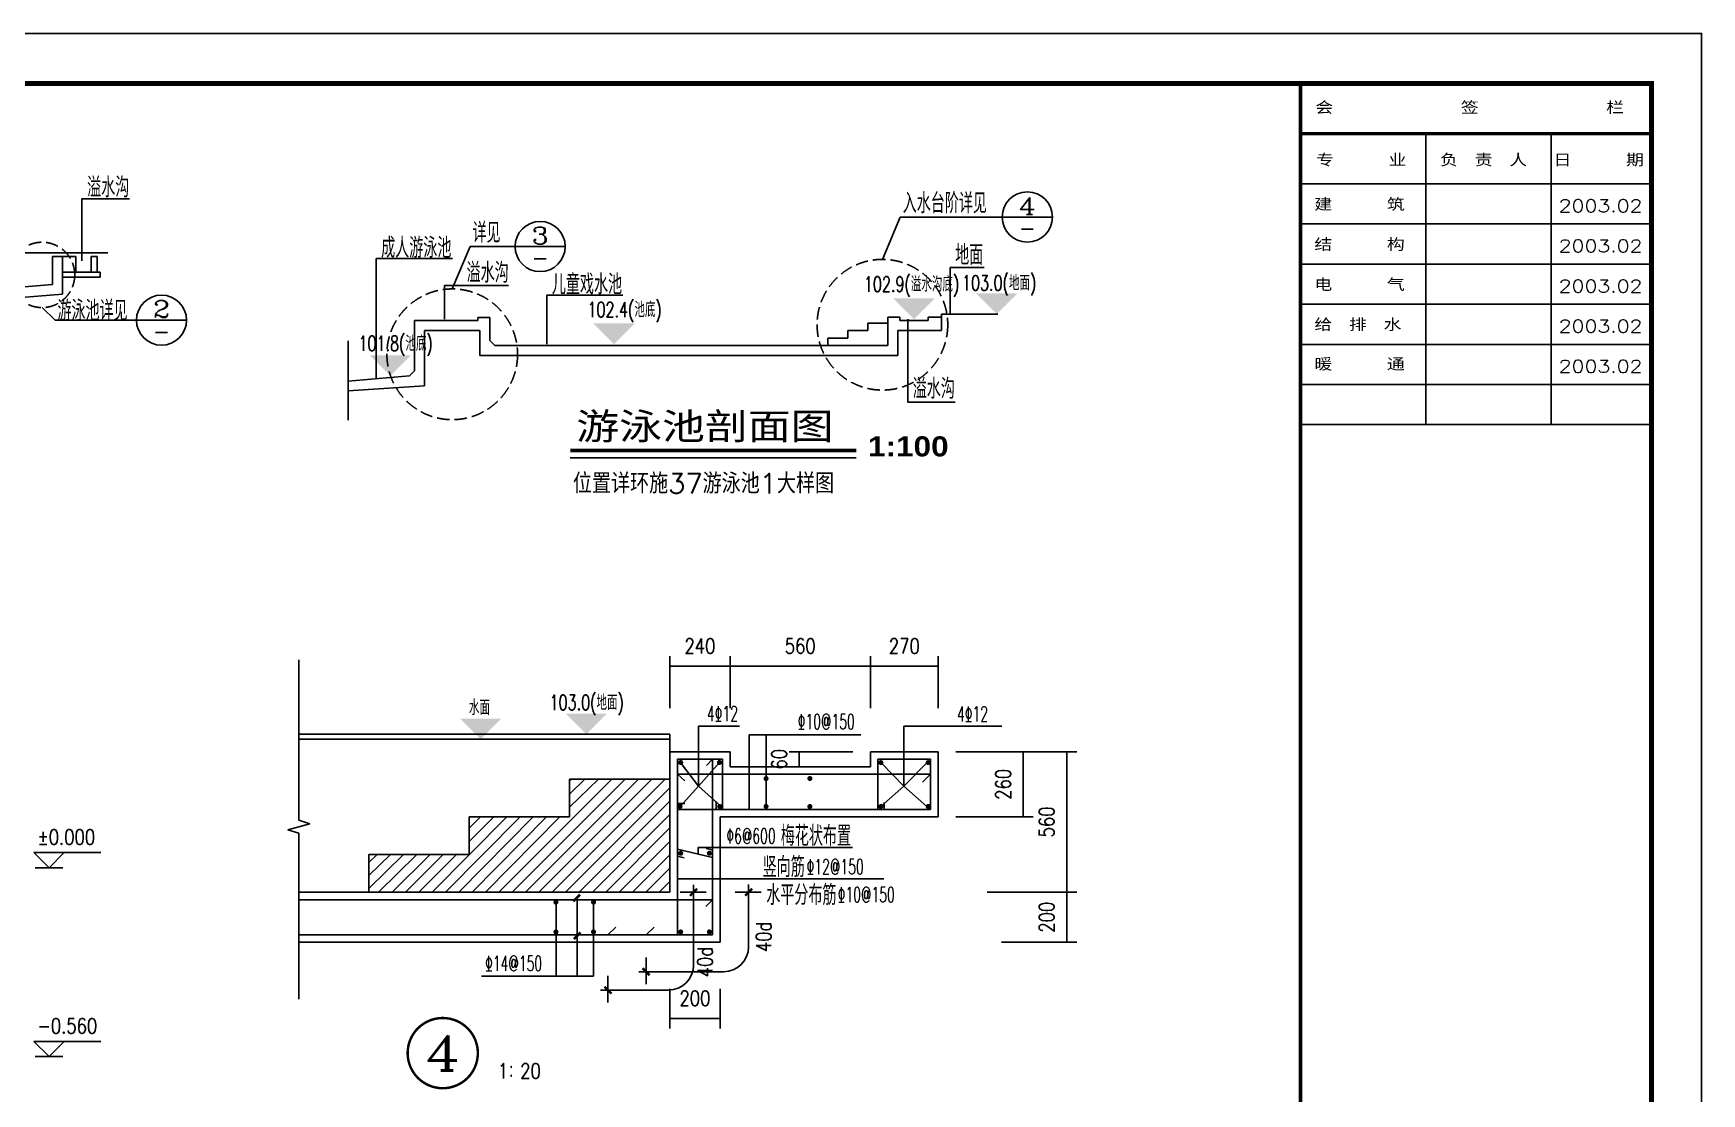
# Model space of a CAD drawing. Extents: x 0 to 180077, y 0 to 85122.
# Drawn here: x 86783 to 120049, y 63985 to 85122 of the extents above; entities that cross this region are included whole.
import ezdxf
from ezdxf.enums import TextEntityAlignment as Align

# ---------------------------------------------------------------- set-up
doc = ezdxf.new("R2010")
doc.units = 0
doc.header["$LTSCALE"] = 1000
doc.header["$MEASUREMENT"] = 0
doc.linetypes.add('DASH', pattern=[0.35, 0.25, -0.1])
for name, color, linetype in [('4', 4, 'Continuous'), ('ASD_BAR', 1, 'Continuous'), ('D', 3, 'Continuous'), ('DIM', 3, 'Continuous'), ('OTHER', 7, 'Continuous'), ('PUB_DIM', 3, 'Continuous'), ('PUB_TEXT', 7, 'Continuous'), ('PUB_TITLE', 4, 'Continuous'), ('T', 7, 'Continuous'), ('TK', 7, 'Continuous'), ('文字', 3, 'Continuous'), ('标高', 1, 'Continuous'), ('粗可见', 140, 'Continuous'), ('细可见', 14, 'Continuous'), ('铺地', 5, 'Continuous')]:
    doc.layers.add(name, color=color, linetype=linetype)
doc.styles.add('_HZTXT', font='txt.shx', dxfattribs={"width": 0.8, "bigfont": 'hztxt.shx'})
doc.styles.add('_HZXY', font='txt.shx', dxfattribs={"width": 1.7, "bigfont": 'HZXY.shx'})
doc.styles.add('_SASB____', font='SASB____.shx', dxfattribs={"width": 2.25})
doc.styles.add('_ST64F', font='txt.shx', dxfattribs={"width": 1.5, "bigfont": 'ST64F.shx'})
doc.styles.add('_TXT', font='txt1.shx', dxfattribs={"width": 0.601719})
doc.styles.add('ASDDIM', font='SIMPLEX.shx', dxfattribs={"width": 0.8, "bigfont": 'HZTXT.shx'})
doc.styles.add('COMP', font='COMPLEX', dxfattribs={"bigfont": 'hztxt'})
doc.styles.add('DIM_FONT', font='SIMPLEX.shx', dxfattribs={"width": 0.8})
doc.styles.add('HZTXT', font='txt.shx', dxfattribs={"width": 0.8, "bigfont": 'hztxt.shx'})
doc.styles.add('QH1', font='txt1.shx', dxfattribs={"width": 0.7, "bigfont": 'HZTXT.shx'})
doc.styles.add('SIM', font='txt1.shx', dxfattribs={"width": 0.8, "bigfont": 'bigfont.shx'})
doc.dimstyles.new('ASD20IN100', dxfattribs={"dimscale": 100, "dimtxt": 3, "dimasz": 0.01, "dimexe": 2, "dimexo": 3.5, "dimgap": 1.5, "dimtad": 0, "dimdec": 0, "dimlfac": 0.2, "dimzin": 0, "dimdsep": 46, "dimtxsty": 'ASDDIM', "dimcen": 0, "dimclrd": 3, "dimclre": 3, "dimclrt": 7, "dimadec": 0, "dimazin": 0, "dimtfac": 0.533333, "dimtdec": 0, "dimtix": 1, "dimtmove": 2, "dimatfit": 3, "dimfxl": 1, "dimtvp": 1, "dimtolj": 1, "dimtzin": 0, "dimarcsym": 0})

# ---------------------------------------------------------------- blocks, each defined once
blk = doc.blocks.new('*U140')
at = {"color": 3, "lineweight": -2}
for p, q in [((100675, 71671), (100675, 72708)), ((103475, 71671), (103475, 72708)), ((100676, 72508), (103474, 72508)), ((100676, 72508), (103474, 72508))]:
    blk.add_line(p, q, dxfattribs=at)
at = {"color": 3}
for points in [[(100675, 72508), (100676, 72508), (100676, 72508)], [(103475, 72508), (103474, 72508), (103474, 72508)]]:
    blk.add_solid(points, dxfattribs=at)
at = {"color": 7, "insert": (102075, 72908), "char_height": 300, "width": 0.000000001, "attachment_point": 5, "style": 'ASDDIM'}
blk.add_mtext('560', dxfattribs=at)
blk = doc.blocks.new('_INDEX1')
blk.add_lwpolyline([(-0.5, 0, 0.035, 0.035, 1), (0.5, 0, 0.035, 0.035, 1)], format="xyseb", close=True)
at = {"style": 'COMP', "width": 2.333333}
blk.add_attdef('1', text='', height=0.5, dxfattribs=at).set_placement((-0.25, -0.25), (0.25, -0.25), align=Align.FIT)
blk = doc.blocks.new('_DIMX')
blk.add_line((-150, 0), (150, 0))
blk.add_lwpolyline([(-70, -70, 50, 50, 0), (70, 70, 50, 50, 0)], format="xyseb")
blk = doc.blocks.new('*U152')
at = {"color": 3, "lineweight": -2}
for p, q in [((99475, 66073), (99475, 65285)), ((100475, 66073), (100475, 65285)), ((99476, 65485), (100474, 65485)), ((99476, 65485), (100474, 65485))]:
    blk.add_line(p, q, dxfattribs=at)
at = {"color": 3}
for points in [[(99475, 65485), (99476, 65485), (99476, 65485)], [(100475, 65485), (100474, 65485), (100474, 65485)]]:
    blk.add_solid(points, dxfattribs=at)
at = {"color": 7, "insert": (99975, 65885), "char_height": 300, "width": 0.000000001, "attachment_point": 5, "style": 'ASDDIM'}
blk.add_mtext('200', dxfattribs=at)
blk = doc.blocks.new('*U164')
at = {"color": 3, "lineweight": -2}
for p, q in [((99475, 71671), (99475, 72708)), ((100675, 71671), (100675, 72708)), ((99476, 72508), (100674, 72508)), ((99476, 72508), (100674, 72508))]:
    blk.add_line(p, q, dxfattribs=at)
at = {"color": 3}
for points in [[(99475, 72508), (99476, 72508), (99476, 72508)], [(100675, 72508), (100674, 72508), (100674, 72508)]]:
    blk.add_solid(points, dxfattribs=at)
at = {"color": 7, "insert": (100075, 72908), "char_height": 300, "width": 0.000000001, "attachment_point": 5, "style": 'ASDDIM'}
blk.add_mtext('240', dxfattribs=at)
blk = doc.blocks.new('*U172')
at = {"color": 3, "lineweight": -2}
for p, q in [((105805, 70801), (107589, 70801)), ((107389, 68002), (107389, 70800)), ((107389, 68002), (107389, 70800)), ((105805, 68001), (107589, 68001))]:
    blk.add_line(p, q, dxfattribs=at)
at = {"color": 3}
for points in [[(107389, 70801), (107390, 70800), (107389, 70800)], [(107389, 68001), (107390, 68002), (107389, 68002)]]:
    blk.add_solid(points, dxfattribs=at)
at = {"color": 7, "insert": (106989, 69401), "char_height": 300, "width": 0.000000001, "attachment_point": 5, "rotation": 90, "style": 'ASDDIM'}
blk.add_mtext('560', dxfattribs=at)
blk = doc.blocks.new('*U173')
at = {"color": 3, "lineweight": -2}
for p, q in [((106091, 68001), (107589, 68001)), ((107389, 68000), (107389, 67002)), ((107389, 68000), (107389, 67002)), ((106091, 67001), (107589, 67001))]:
    blk.add_line(p, q, dxfattribs=at)
at = {"color": 3}
for points in [[(107389, 68001), (107389, 68000), (107390, 68000)], [(107389, 67001), (107389, 67002), (107390, 67002)]]:
    blk.add_solid(points, dxfattribs=at)
at = {"color": 7, "insert": (106989, 67501), "char_height": 300, "width": 0.000000001, "attachment_point": 5, "rotation": 90, "style": 'ASDDIM'}
blk.add_mtext('200', dxfattribs=at)
blk = doc.blocks.new('*U174')
at = {"color": 3, "lineweight": -2}
for p, q in [((103475, 71671), (103475, 72708)), ((104825, 71671), (104825, 72708)), ((103476, 72508), (104824, 72508)), ((103476, 72508), (104824, 72508))]:
    blk.add_line(p, q, dxfattribs=at)
at = {"color": 3}
for points in [[(103475, 72508), (103476, 72508), (103476, 72508)], [(104825, 72508), (104824, 72508), (104824, 72508)]]:
    blk.add_solid(points, dxfattribs=at)
at = {"color": 7, "insert": (104150, 72908), "char_height": 300, "width": 0.000000001, "attachment_point": 5, "style": 'ASDDIM'}
blk.add_mtext('270', dxfattribs=at)
blk = doc.blocks.new('*U175')
at = {"color": 3, "lineweight": -2}
for p, q in [((103125, 70801), (101855, 70801)), ((102055, 70802), (102055, 70803)), ((102055, 70802), (102055, 70803)), ((102055, 70501), (102055, 70801)), ((103125, 70501), (101855, 70501)), ((102055, 70500), (102055, 70499)), ((102055, 70500), (102055, 70499))]:
    blk.add_line(p, q, dxfattribs=at)
at = {"color": 3}
for points in [[(102055, 70801), (102055, 70802), (102055, 70802)], [(102055, 70501), (102055, 70500), (102055, 70500)]]:
    blk.add_solid(points, dxfattribs=at)
at = {"color": 7, "insert": (101655, 70651), "char_height": 300, "width": 0.000000001, "attachment_point": 5, "rotation": 90, "style": 'ASDDIM'}
blk.add_mtext('60', dxfattribs=at)
blk = doc.blocks.new('*U176')
at = {"color": 3, "lineweight": -2}
for p, q in [((105175, 70801), (106721, 70801)), ((106521, 69502), (106521, 70800)), ((106521, 69502), (106521, 70800)), ((105175, 69501), (106721, 69501))]:
    blk.add_line(p, q, dxfattribs=at)
at = {"color": 3}
for points in [[(106521, 70801), (106521, 70800), (106521, 70800)], [(106521, 69501), (106521, 69502), (106521, 69502)]]:
    blk.add_solid(points, dxfattribs=at)
at = {"color": 7, "insert": (106121, 70151), "char_height": 300, "width": 0.000000001, "attachment_point": 5, "rotation": 90, "style": 'ASDDIM'}
blk.add_mtext('260', dxfattribs=at)
blk = doc.blocks.new('_INDEX')
blk.add_line((-0.5, 0), (0.5, 0))
blk.add_circle((0, 0), 0.5)
at = {"style": 'COMP'}
for tag, width, p, p2 in [('1', 2.333333, (-0.17, 0.05), (0.17, 0.05)), ('-', 1.166667, (-0.17, -0.39), (0.17, -0.39))]:
    blk.add_attdef(tag, text='', height=0.34, dxfattribs=dict(at, width=width)).set_placement(p, p2, align=Align.FIT)

msp = doc.modelspace()

# ---------------------------------------------------------------- hatches: boundary and pattern name
at = {"layer": 'PUB_DIM'}
h = msp.add_hatch(dxfattribs=at)
h.set_pattern_fill('ANSI31', color=256, scale=1500, style=0)
h.set_pattern_definition([(45, (-412494010.96, -314773485.01), (-132.58252147, 132.58252147), [])])
h.paths.add_polyline_path([(97475.4, 69501.3), (95475.4, 69501.3), (95475.4, 68751.3), (93475.4, 68751.3), (93475.4, 68001.3), (99475.4, 68001.3), (99475.4, 70251.3), (97475.4, 70251.3)])

# ---------------------------------------------------------------- linework, layer by layer
at = {"color": 3, "linetype": 'ByBlock'}
for p, q in [((99678.2, 67998.8), (100198.3, 67998.8)), ((99948.3, 67997.8), (99948.3, 66548.4)), ((100775.4, 68001), (101295.5, 68001)), ((101045.5, 68000), (101045.5, 66913.8)), ((99003.3, 66701.3), (99003.3, 66163.8)), ((98240.3, 66335.8), (98240.3, 65798.4)), ((100545.5, 66413.8), (99004.3, 66413.8)), ((99448.3, 66048.4), (98241.3, 66048.4))]:
    msp.add_line(p, q, dxfattribs=at)
for centre in [(100545.5, 66913.8), (99448.3, 66548.4)]:
    msp.add_arc(centre, 500, 270, 0, dxfattribs=at)
at = {"layer": 'ASD_BAR'}
for points in [[(99716.2, 70586, 50, 50, -1), (99666.2, 70586, 50, 50, -1)], [(100487.8, 70586, 50, 50, -1), (100437.8, 70586, 50, 50, -1)], [(103707.3, 70584.2, 50, 50, -1), (103657.3, 70584.2, 50, 50, -1)], [(104650.6, 70584.2, 50, 50, -1), (104600.6, 70584.2, 50, 50, -1)], [(101418.1, 70266.3, 50, 50, -1), (101368.1, 70266.3, 50, 50, -1)], [(102292.5, 70266.3, 50, 50, -1), (102242.5, 70266.3, 50, 50, -1)], [(99702.6, 69709.7, 50, 50, -1), (99652.6, 69709.7, 50, 50, -1)], [(100495.5, 69709.7, 50, 50, -1), (100445.5, 69709.7, 50, 50, -1)], [(101418.1, 69709.7, 50, 50, -1), (101368.1, 69709.7, 50, 50, -1)], [(102292.5, 69709.7, 50, 50, -1), (102242.5, 69709.7, 50, 50, -1)], [(103707.3, 69709.7, 50, 50, -1), (103657.3, 69709.7, 50, 50, -1)], [(104650.6, 69709.7, 50, 50, -1), (104600.6, 69709.7, 50, 50, -1)], [(99716.2, 68777.6, 50, 50, -1), (99666.2, 68777.6, 50, 50, -1)], [(100288.4, 68777.6, 50, 50, -1), (100238.4, 68777.6, 50, 50, -1)], [(97228.6, 67801.3, 50, 50, -1), (97178.6, 67801.3, 50, 50, -1)], [(97978.6, 67801.3, 50, 50, -1), (97928.6, 67801.3, 50, 50, -1)], [(97228.6, 67208.6, 50, 50, -1), (97178.6, 67208.6, 50, 50, -1)], [(97978.6, 67208.6, 50, 50, -1), (97928.6, 67208.6, 50, 50, -1)], [(99716.2, 67208.6, 50, 50, -1), (99666.2, 67208.6, 50, 50, -1)], [(100288.4, 67208.6, 50, 50, -1), (100238.4, 67208.6, 50, 50, -1)]]:
    msp.add_lwpolyline(points, format="xyseb", close=True, dxfattribs=at)
at = {"layer": 'D'}
for p, q in [((100044.7, 70114.8), (100044.7, 71308.2)), ((100044.7, 71308.2), (100863.6, 71308.2)), ((104143.5, 71308.2), (106091.5, 71308.2)), ((104143.5, 70114.8), (104143.5, 71308.2)), ((101059.4, 71139.8), (103281.3, 71139.8)), ((101059.4, 69651.3), (101059.4, 71139.8)), ((101392.2, 69651.3), (101392.2, 71139.8)), ((100044.7, 70114.8), (99699.8, 70566.3)), ((100044.7, 70114.8), (100462.8, 70586)), ((104143.5, 70114.8), (103699.8, 70566.3)), ((104143.5, 70114.8), (104625.6, 70609.2)), ((100044.7, 70114.8), (99682.3, 69709.7)), ((100044.7, 70114.8), (100495.5, 69709.7)), ((104143.5, 70114.8), (103682.3, 69709.7)), ((104143.5, 70114.8), (104600.6, 69709.7)), ((101792.1, 68890), (100039.5, 68890)), ((100039.5, 68759.4), (100039.5, 68890)), ((103114.4, 68890), (101792.1, 68890)), ((87370.9, 68489.1), (86821, 68489.1)), ((99625.4, 68269.8), (103742, 68269.8)), ((97205, 66328.7), (97205, 67851.3)), ((97205, 67801.3), (97205, 67851.3)), ((97627.1, 66328.7), (97627.1, 67851.3)), ((97627.1, 67801.3), (97627.1, 67851.3)), ((97953.6, 66328.7), (97953.6, 67851.3)), ((97953.6, 67801.3), (97953.6, 67851.3)), ((96829.4, 66328.7), (95717.1, 66328.7)), ((97953.6, 66328.7), (96829.4, 66328.7)), ((87370.9, 64724.7), (86821, 64724.7))]:
    msp.add_line(p, q, dxfattribs=at)
at = {"layer": 'OTHER'}
for p, q in [((92074.3, 72630.9), (92074.3, 69435.4)), ((92294.3, 69365.4), (91854.3, 69245.4)), ((91854.3, 69245.4), (92074.3, 69175.4)), ((92074.3, 69435.4), (92294.3, 69365.4)), ((92074.3, 69175.4), (92074.3, 65864.7))]:
    msp.add_line(p, q, dxfattribs=at)
at = {"layer": 'PUB_DIM'}
for p, q in [((103713.5, 80616.2), (104070.6, 81461.1)), ((104070.6, 81461.1), (106103.5, 81461.1)), ((95135.4, 80027.1), (95492.5, 80872)), ((95492.5, 80872), (96388, 80872)), ((86956.8, 79655.7), (87215.1, 79405.1)), ((87215.1, 79405.1), (88839, 79405.1)), ((93059.6, 78992.6), (93059.6, 77412)), ((87096, 68489.1), (86796, 68789.1)), ((86796, 68789.1), (87396, 68789.1)), ((87396, 68789.1), (87096, 68489.1)), ((87096, 68789.1), (88130.2, 68789.1)), ((86796, 65024.7), (87396, 65024.7)), ((87096, 64724.7), (86796, 65024.7)), ((87396, 65024.7), (87096, 64724.7)), ((87096, 65024.7), (88130.2, 65024.7))]:
    msp.add_line(p, q, dxfattribs=at)
for points in [[(87751.1, 80588.3), (87751.1, 81825.1), (88700.3, 81825.1)], [(93620.7, 78238.8), (93620.7, 80633.2), (95143.1, 80633.2)], [(94983.9, 79427.1), (94983.9, 80098.7), (96258.8, 80098.7)], [(97024.6, 78927.1), (97024.6, 79903.7), (98539.6, 79903.7)], [(104221, 79427.1), (104221, 77768), (105162.4, 77768)]]:
    msp.add_lwpolyline(points, dxfattribs=at)
at = {"layer": 'PUB_TEXT'}
msp.add_lwpolyline([(97489.5, 76807.1, 70, 70, 0), (103192, 76807.1, 70, 70, 0)], format="xyseb", dxfattribs=at)
msp.add_lwpolyline([(97489.5, 76657.1), (103192, 76657.1)], dxfattribs=at)
at = {"layer": 'PUB_TITLE'}
msp.add_lwpolyline([(60648.7, 43122.4), (60648.7, 85122.4), (120048.7, 85122.4), (120048.7, 43122.4)], close=True, dxfattribs=at)
msp.add_lwpolyline([(63148.7, 44122.4, 100, 100, 0), (119048.7, 44122.4, 100, 100, 0), (119048.7, 84122.4, 100, 100, 0), (63148.7, 84122.4, 100, 100, 0)], format="xyseb", close=True, dxfattribs=at)
at = {"layer": 'T'}
for points in [[(97683.6, 67953.6, 50, 50, 0), (97551.4, 67816.1, 50, 50, 0)], [(97694.4, 67201.6, 50, 50, 0), (97562.2, 67064.2, 50, 50, 0)]]:
    msp.add_lwpolyline(points, format="xyseb", dxfattribs=at)
at = {"layer": 'TK'}
for p, q in [((114550.8, 77322.3), (114551.2, 83122.3)), ((117050.8, 77322.1), (117051.2, 83122.1)), ((119051.2, 82121.9), (112051.2, 82122.4)), ((119051.1, 81321.9), (112051.1, 81322.4)), ((119051.1, 80521.9), (112051.1, 80522.4)), ((119051, 79721.9), (112051, 79722.4)), ((119050.9, 78921.9), (112050.9, 78922.4)), ((119050.9, 78121.9), (112050.9, 78122.4)), ((119050.8, 77321.9), (112050.8, 77322.4))]:
    msp.add_line(p, q, dxfattribs=at)
for points in [[(112048.4, 44122.6, 70, 70, 0), (112051.3, 84122.4, 70, 70, 0)], [(112051.2, 83122.4, 70, 70, 0), (119051.2, 83121.9, 70, 70, 0)]]:
    msp.add_lwpolyline(points, format="xyseb", dxfattribs=at)
at = {"layer": '标高'}
for points in [[(103932.5, 79838.5), (104343.9, 79427.1), (104755.3, 79838.5)], [(105583, 79941.5), (105994.4, 79530), (106405.9, 79941.5)], [(97950.4, 79338.5), (98361.8, 78927.1), (98773.2, 79338.5)], [(93490.4, 78704.6), (93901.8, 78293.2), (94313.2, 78704.6)], [(97396.4, 71562.7), (97807.8, 71151.3), (98219.2, 71562.7)], [(95288.4, 71462.7), (95699.9, 71051.3), (96111.3, 71462.7)]]:
    msp.add_solid(points, dxfattribs=at)
at = {"layer": '粗可见'}
for p, q in [((87162.8, 80673.8), (87632.8, 80673.8)), ((87162.8, 80115.4), (87162.8, 80673.8)), ((87362.8, 79926), (87362.8, 80673.8)), ((87632.8, 80363.8), (87632.8, 80673.8)), ((87932.8, 80673.8), (88052.8, 80673.8)), ((87932.8, 80363.8), (87932.8, 80673.8)), ((88052.8, 80363.8), (88052.8, 80673.8)), ((87362.8, 80363.8), (88112.8, 80363.8)), ((87362.8, 80263.8), (88112.8, 80263.8)), ((88112.8, 80263.8), (88112.8, 80363.8)), ((80187, 79513.8), (87162.8, 80115.4)), ((80195.6, 79314), (87362.8, 79926))]:
    msp.add_line(p, q, dxfattribs=at)
at = {"layer": '粗可见', "color": 140}
for p, q in [((95643.9, 79397.1), (94383.9, 79397.1)), ((94383.9, 78397.1), (94383.9, 79397.1)), ((94583.9, 78097.1), (94583.9, 79197.1)), ((95683.9, 79197.1), (94583.9, 79197.1)), ((95643.9, 79397.1), (95643.9, 79457.1)), ((95643.9, 79457.1), (95883.9, 79457.1)), ((95683.9, 78697.1), (95683.9, 79197.1)), ((95883.9, 78997.1), (95883.9, 79457.1)), ((103023.9, 79197.1), (103423.9, 79197.1)), ((103023.9, 79047.1), (103023.9, 79197.1)), ((103423.9, 79347.1), (103823.9, 79347.1)), ((103423.9, 79197.1), (103423.9, 79347.1)), ((103823.9, 78897.1), (103823.9, 79467.1)), ((104063.9, 79467.1), (103823.9, 79467.1)), ((104023.9, 79197.1), (104893.9, 79197.1)), ((104023.9, 78697.1), (104023.9, 79197.1)), ((104063.9, 79397.1), (104063.9, 79467.1)), ((104063.9, 79397.1), (104623.9, 79397.1)), ((104623.9, 79467.1), (104893.9, 79467.1)), ((104623.9, 79397.1), (104623.9, 79467.1)), ((104893.9, 79197.1), (104893.9, 79467.1)), ((95883.9, 78997.1), (95983.9, 78897.1)), ((95983.9, 78897.1), (103823.9, 78897.1)), ((102623.9, 79047.1), (103023.9, 79047.1)), ((102623.9, 78897.1), (102623.9, 79047.1)), ((95683.9, 78697.1), (104023.9, 78697.1)), ((94283.9, 78297.1), (93059.6, 78186.3)), ((94383.9, 78397.1), (94283.9, 78297.1)), ((94583.9, 78097.1), (93059.6, 77995.5)), ((99475.4, 68001.3), (99475.4, 70801.3)), ((100675.4, 70801.3), (99475.4, 70801.3)), ((100675.4, 70501.3), (100675.4, 70801.3)), ((103475.4, 70801.3), (104825.4, 70801.3)), ((103475.4, 70501.3), (103475.4, 70801.3)), ((104825.4, 69501.3), (104825.4, 70801.3)), ((97475.4, 70251.3), (99475.4, 70251.3)), ((97475.4, 69501.3), (97475.4, 70251.3)), ((100675.4, 70501.3), (103475.4, 70501.3)), ((95475.4, 69501.3), (97475.4, 69501.3)), ((95475.4, 68751.3), (95475.4, 69501.3)), ((100475.4, 69501.3), (104825.4, 69501.3)), ((100475.4, 67001.3), (100475.4, 69501.3)), ((93475.4, 68001.3), (93475.4, 68751.3)), ((93475.4, 68751.3), (95475.4, 68751.3)), ((92074.3, 68001.3), (99475.4, 68001.3)), ((92074.3, 67001.3), (100475.4, 67001.3))]:
    msp.add_line(p, q, dxfattribs=at)
at = {"layer": '粗可见', "color": 5}
for p, q in [((99625.4, 67151.3), (99625.4, 70651.3)), ((100525.4, 70651.3), (99625.4, 70651.3)), ((100325.4, 70651.3), (100208.4, 70528.9)), ((100325.4, 67151.3), (100325.4, 70651.3)), ((100525.4, 69651.3), (100525.4, 70651.3)), ((103625.4, 70651.3), (104675.4, 70651.3)), ((103625.4, 69651.3), (103625.4, 70651.3)), ((104675.4, 69651.3), (104675.4, 70651.3)), ((99625.4, 70351.3), (104675.4, 70351.3)), ((99625.4, 70351.3), (99776.4, 70219.4)), ((104675.4, 70351.3), (104511.4, 70195.2)), ((99625.4, 69767), (99772.1, 69767)), ((99625.4, 69651.3), (104675.4, 69651.3)), ((100399.6, 69651.3), (100399.6, 69809.3)), ((103750.8, 69651.3), (103750.8, 69786)), ((99625.4, 68860.2), (100325.4, 68689.8)), ((100199.1, 68873.5), (100325.4, 68842.8)), ((99625.4, 68715.7), (99760.4, 68682.9)), ((92074.3, 67851.3), (100325.4, 67851.3)), ((100325.4, 67851.3), (100192.9, 67717.1)), ((98240.3, 67151.3), (98396.5, 67304.8)), ((99003.3, 67151.3), (99159.5, 67304.8)), ((92074.3, 67151.3), (100325.4, 67151.3))]:
    msp.add_line(p, q, dxfattribs=at)
at = {"layer": '细可见'}
msp.add_lwpolyline([(105066.1, 79527.1), (105066.1, 80454.2), (105742.9, 80454.2)], dxfattribs=at)
at = {"layer": '铺地', "color": 5}
for p, q in [((69134.2, 80743.8), (88267.7, 80743.8)), ((104893.9, 79527.1), (106013.2, 79527.1)), ((104893.9, 79467.1), (104893.9, 79527.1)), ((99475.4, 71151.3), (92074.3, 71151.3)), ((99475.4, 71051.3), (92074.3, 71051.3)), ((99475.4, 70801.3), (99475.4, 71151.3))]:
    msp.add_line(p, q, dxfattribs=at)
at = {"layer": '铺地', "color": 5, "linetype": 'DASH'}
for centre, radius in [((86956.8, 80307.1), 651.5), ((103713.5, 79313.3), 1302.9), ((95135.4, 78724.2), 1302.9)]:
    msp.add_circle(centre, radius, dxfattribs=at)

# ---------------------------------------------------------------- block references
at = {"color": 3, "linetype": 'ByBlock', "xscale": -1, "rotation": 270}
for p in [(99948.3, 67998.8), (101045.5, 68001)]:
    msp.add_blockref('_DIMX', p, dxfattribs=at)
at = {"color": 3, "linetype": 'ByBlock', "xscale": -1}
for p in [(99003.3, 66413.8), (98240.3, 66048.4)]:
    msp.add_blockref('_DIMX', p, dxfattribs=at)
at = {"layer": 'PUB_DIM'}
ref = msp.add_blockref('_INDEX', (106603.5, 81461.1), dxfattribs=dict(at, xscale=1000, yscale=1000, zscale=1000))
ref.add_attrib('1', '4', dxfattribs={"layer": '0', "height": 340, "style": 'COMP', "width": 1.3125}).set_placement((106433.5, 81511.1), (106773.5, 81511.1), align=Align.FIT)
ref.add_attrib('-', '-', dxfattribs={"layer": '0', "height": 340, "style": 'COMP', "width": 1.166667}).set_placement((106433.5, 81071.1), (106773.5, 81071.1), align=Align.FIT)
ref = msp.add_blockref('_INDEX', (96888, 80872), dxfattribs=dict(at, xscale=1000, yscale=1000, zscale=1000))
ref.add_attrib('1', '3', dxfattribs={"layer": '0', "height": 340, "style": 'COMP', "width": 1.5}).set_placement((96718, 80922), (97058, 80922), align=Align.FIT)
ref.add_attrib('-', '-', dxfattribs={"layer": '0', "height": 340, "style": 'COMP', "width": 1.166667}).set_placement((96718, 80482), (97058, 80482), align=Align.FIT)
ref = msp.add_blockref('_INDEX', (89339, 79405.1), dxfattribs=dict(at, xscale=1000, yscale=1000, zscale=1000))
ref.add_attrib('1', '2', dxfattribs={"layer": '0', "height": 340, "style": 'COMP', "width": 1.5}).set_placement((89169, 79455.1), (89509, 79455.1), align=Align.FIT)
ref.add_attrib('-', '-', dxfattribs={"layer": '0', "height": 340, "style": 'COMP', "width": 1.166667}).set_placement((89169, 79015.1), (89509, 79015.1), align=Align.FIT)
at = {"layer": 'PUB_TEXT'}
ref = msp.add_blockref('_INDEX1', (94946.5, 64792.3), dxfattribs=dict(at, xscale=1400, yscale=1400, zscale=1400))
ref.add_attrib('1', '4', dxfattribs={"layer": '0', "height": 700, "style": 'COMP', "width": 1.3125}).set_placement((94596.5, 64442.3), (95296.5, 64442.3), align=Align.FIT)

# ---------------------------------------------------------------- texts
at = {"color": 7, "linetype": 'ByBlock', "char_height": 300, "width": 0.000000001, "attachment_point": 5, "rotation": 90, "style": 'DIM_FONT'}
for insert in [(101345.5, 67108.1), (100177.9, 66606.2)]:
    msp.add_mtext('40d', dxfattribs=dict(at, insert=insert))
at = {"layer": '4', "style": 'SIM', "width": 1.2}
for p in [(117198.5, 81559.3), (117198.5, 80759.3), (117198.4, 79959.3), (117198.3, 79159.3), (117198.3, 78359.3)]:
    msp.add_text('2003.02', height=250, rotation=359.99582, dxfattribs=at).set_placement(p)
at = {"layer": 'DIM', "style": 'HZTXT', "width": 0.8}
for s, p in [('%%P0.000', (86864.1, 68949.6)), ('-0.560', (86864.1, 65185.2))]:
    msp.add_text(s, height=300, dxfattribs=at).set_placement(p)
at = {"layer": 'DIM', "color": 255, "style": 'HZTXT', "width": 0.8}
msp.add_text('1：20', height=300, rotation=0.00122, dxfattribs=at).set_placement((96046, 64196.8), align=Align.BOTTOM_LEFT)
at = {"layer": 'PUB_TEXT'}
for s, height, style, width, p in [('游泳池剖面图', 600, '_ST64F', 1.5, (97608.7, 76968.1)), ('1:100', 400, '_SASB____', 1.125, (103426.2, 76688.6))]:
    msp.add_text(s, height=height, dxfattribs=dict(at, style=style, width=width)).set_placement(p)
at = {"layer": 'PUB_TEXT', "style": '_ST64F'}
msp.add_text('位置详环施37游泳池1大样图', height=400, dxfattribs=at).set_placement((97541.9, 75949.6))
at = {"layer": 'T'}
for s, height, style, width, p in [('4%%13112', 300.14, '_TXT', 0.601719, (100213.6, 71408.9)), ('%%13110@150', 300.14, '_TXT', 0.601719, (102023.3, 71252.6)), ('4%%13112', 300.14, '_TXT', 0.601719, (105200.4, 71403.2)), ('%%1306@600', 300.14, '_TXT', 0.601719, (100600.8, 68970.8)), ('梅花状布置', 400, '_HZTXT', 0.7, (101687.7, 68922.3)), ('竖向筋', 400, '_HZTXT', 0.7, (101325.3, 68302.9)), ('%%13112@150', 300.14, '_TXT', 0.601719, (102202.1, 68357.3)), ('水平分布筋', 400, '_HZTXT', 0.7, (101397.6, 67745.5)), ('%%13110@150', 300.14, '_TXT', 0.601719, (102821.2, 67801.5)), ('%%13114@150', 300.14, '_TXT', 0.601719, (95790.9, 66431.1))]:
    msp.add_text(s, height=height, dxfattribs=dict(at, style=style, width=width)).set_placement(p)
at = {"layer": 'TK', "style": '_HZXY', "width": 1.5}
for s, p in [('会       签       栏', (112345.4, 83514.7)), ('专   业', (112360.6, 82468.8)), ('负 责 人', (114833.2, 82468.7)), ('日   期', (117094.5, 82468.5)), ('建   筑', (112326.1, 81584.1)), ('结   构', (112326, 80784.1)), ('电   气', (112326, 79984.1)), ('给 排 水', (112325.9, 79187.5)), ('暖   通 ', (112325.9, 78398.3))]:
    msp.add_text(s, height=250, rotation=359.99582, dxfattribs=at).set_placement(p)
at = {"layer": '文字', "style": 'QH1', "width": 0.7}
for s, height, p in [('溢水沟', 400, (87855.8, 81854.5)), ('入水台阶详见', 400, (104117.4, 81536.9)), ('详见', 400, (95539.3, 80947.9)), ('成人游泳池', 400, (93718.3, 80647.8)), ('地面', 400, (105163.7, 80504.7)), ('溢水沟', 400, (95422.2, 80151.2)), ('儿童戏水池', 400, (97122.2, 79918.3)), ('102.9(溢水沟底)', 300, (103343.9, 79972.4)), ('103.0(地面)', 300, (105300, 79997.3)), ('游泳池详见', 400, (87262.3, 79395.3)), ('102.4(池底)', 300, (97831.9, 79464.8)), ('101.8(池底)', 300, (93265.5, 78791.1)), ('溢水沟', 400, (104318.6, 77838.4)), ('水面', 300, (95468.3, 71532.3)), ('103.0(地面)', 300, (97076.2, 71632.3))]:
    msp.add_text(s, height=height, dxfattribs=at).set_placement(p)

# ---------------------------------------------------------------- dimensions: what is measured, and where the dimension line sits
at = {"layer": 'D'}
for p1, p2, distance, text, picture, middle in [((99475.4, 71321.4), (100675.4, 71321.4), 1186.2, '240', '*U164', (100075.4, 72807.7)), ((100675.4, 71321.4), (103475.4, 71321.4), 1186.2, '560', '*U140', (102075.4, 72807.7)), ((103475.4, 71321.4), (104825.4, 71321.4), 1186.2, '270', '*U174', (104150.4, 72807.7)), ((99475.4, 66423), (100475.4, 66423), -937.9, '200', '*U152', (99975.4, 65785.2))]:
    dim = msp.add_aligned_dim(p1=p1, p2=p2, distance=distance, text=text, dimstyle='ASD20IN100', dxfattribs=at)
    dim.commit()
    dim.dimension.update_dxf_attribs({"geometry": picture, "text_midpoint": middle})
for base, p1, p2, text, picture, middle in [((102055.2, 70801.3), (103475.4, 70501.3), (103475.4, 70801.3), '60', '*U175', (101755.2, 70651.3)), ((106521, 70801.3), (104825.4, 69501.3), (104825.4, 70801.3), '260', '*U176', (106221, 70151.3)), ((107389.3, 70801.3), (105455.4, 68001.3), (105455.4, 70801.3), '560', '*U172', (107089.3, 69401.3)), ((107389.3, 67001.3), (105740.9, 68001.3), (105740.9, 67001.3), '200', '*U173', (107089.3, 67501.3))]:
    dim = msp.add_linear_dim(base=base, p1=p1, p2=p2, angle=90, text=text, dimstyle='ASD20IN100', dxfattribs=at)
    dim.commit()
    dim.dimension.update_dxf_attribs({"geometry": picture, "text_midpoint": middle})

doc.saveas('drawing.dxf')
